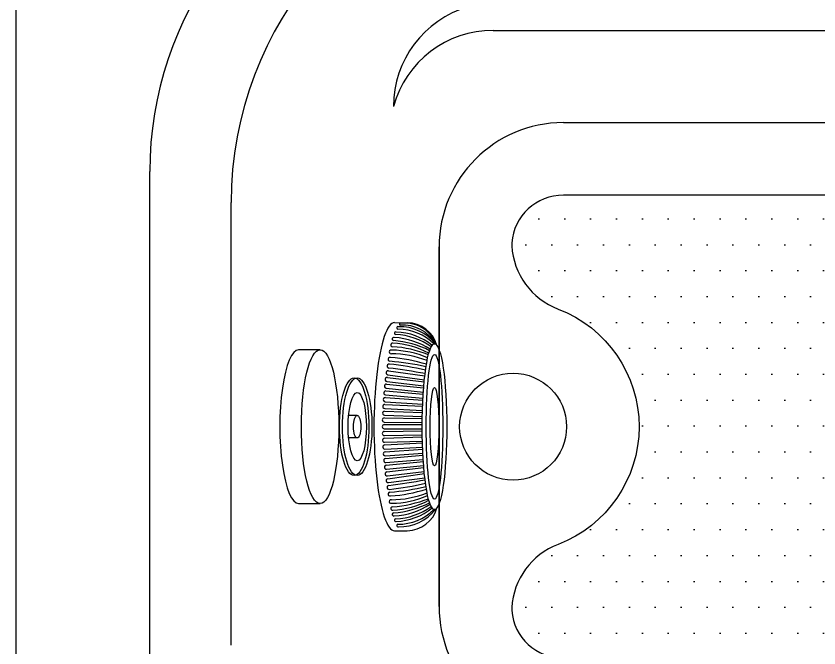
# Model space of a CAD drawing. Header units: millimetres. Extents: x -1273.31 to -1272.11, y 2247.12 to 2247.91.
# Drawn here: x -1273.31 to -1272.9223, y 2247.405 to 2247.71 of the extents above; entities that cross this region are included whole.
import ezdxf

# ---------------------------------------------------------------- set-up
doc = ezdxf.new("R2010")
doc.units = ezdxf.units.MM
doc.header["$LTSCALE"] = 10
doc.layers.add('jacuzzi', color=1, linetype='Continuous')
doc.layers.add('LCOTA02', color=1, linetype='Continuous')

# ---------------------------------------------------------------- blocks, each defined once
blk = doc.blocks.new('A$C64DC4944')
at = {"layer": 'LCOTA02'}
for p, q in [((0.9960046968335945, 10.05000805058066), (1.60909450008117, 10.04465769692388)), ((0.9960046968335945, 10.05000072373306), (1.60909450008117, 10.04465037007625)), ((0.6516813435805204, 7.402678703810579), (2.42505615289231, 7.191635753575184)), ((0.6682794134130177, 7.534758428280867), (2.434421281407808, 7.28654337595006)), ((0.6961140336050562, 7.72581204202919), (2.456118577483011, 7.486235226735801)), ((0.6129123276283508, 7.078819275303943), (2.399419313088814, 6.896663410942125)), ((0.6273074748994674, 7.210169473482296), (2.407129782830538, 6.991634772917791)), ((0.5798187951663749, 6.754332711838202), (2.378466581903098, 6.601485216645386)), ((0.5920066349747941, 6.884914896230271), (2.384733074555797, 6.696491754757602)), ((0.5384595320563221, 6.232805349721644), (2.352494811555161, 6.105955645873252)), ((0.5524108268051577, 6.429318159773629), (2.361686303712375, 6.306201969139408)), ((0.5623876466168269, 6.559093772219825), (2.366655841710894, 6.40124075918871)), ((0.520229580028797, 5.906149019350011), (2.341966379810756, 5.810675839235273)), ((0.5306967712773911, 6.103874926300904), (2.348719010760306, 6.010872064536215)), ((0.5043751195330088, 5.452100266507045), (2.333299730062208, 5.420176268681445)), ((0.507703343554212, 5.579224283787568), (2.334875883232002, 5.515418012707869)), ((0.5146832428947192, 5.77810244919138), (2.339313301590607, 5.715526052411178)), ((0.499775541146505, 5.124967986280495), (2.330575826315155, 5.124967986280495)), ((0.5008846382455516, 5.252130727475787), (2.331099255755959, 5.220184212494587)), ((0.499775541146505, 4.925040788033215), (2.330572188824448, 4.925040788033215)), ((0.5008846382455516, 4.797878046837923), (2.331092148170512, 4.829824437755775)), ((0.5043751195330088, 4.597908507806665), (2.33328528801934, 4.629832253545487)), ((0.507703343554212, 4.470784490526142), (2.334857919438051, 4.534590134296337)), ((0.5146832428947192, 4.27190632512233), (2.33928782247348, 4.334481848086313)), ((0.520229580028797, 4.1438597549637), (2.341937277123506, 4.239331409871227)), ((0.5306967712773911, 3.946133848012806), (2.348682077791068, 4.039134820432167)), ((0.5384595320563221, 3.817203424592066), (2.352454089024462, 3.944050280843697)), ((0.5524108268051577, 3.620690614540081), (2.361637273277694, 3.743803468788855)), ((0.5623876466168269, 3.490915002093885), (2.366602775825754, 3.648763372461616)), ((0.5798187951663749, 3.295676062475508), (2.378404519549946, 3.448518283664527)), ((0.5920066349747941, 3.165093878083439), (2.384666624373779, 3.353510035360557)), ((0.6129123276283508, 2.971189499009768), (2.399342886261024, 3.153337570737705)), ((0.6273074748994674, 2.839839300831414), (2.407048464094487, 3.058364016710613)), ((0.6516813435805204, 2.647330070503131), (2.424963446929212, 2.85836198813567)), ((0.6682794134130177, 2.515250346032843), (2.434322947669131, 2.763451578457932)), ((0.6961140336050562, 2.32419673228452), (2.456006762509205, 2.563758327006212)), ((0.9960046968335945, 7.237330521547847e-07), (1.60909450008117, 0.005351077389832426))]:
    blk.add_line(p, q, dxfattribs=at)
for centre, radius, start, end in [((1.166667261725266, 9.795011985192247), 0.06145343938264835, 68.32042897664702, 262.6804351488397), ((1.16869307326462, 7.301393825170948), 2.432685467481838, 44.33093024097665, 90.23211464533954), ((1.252072178563139, 7.66950822553747), 2.183510745884019, 37.83142113070429, 91.64556783667068), ((1.271524187598402, 9.971341588528077), 0.04365000652139525, 95.19472036992171, 269.2796083860749), ((1.480914285668788, 8.375243683094823), 1.653390513430095, 23.12200297038074, 97.41372599982063), ((1.395789349438346, 8.121126640299593), 1.810874893832403, 29.42729994499737, 93.95222659074737), ((1.596004696833603, 8.54470748547999), 1.5, 15.49086489558799, 89.49999999999964), ((0.9587356090997616, 9.260462618655595), 0.07768011670602384, 73.19146495891925, 257.360477575675), ((0.7254124130750199, 5.638174778167809), 3.705488069033829, 57.54921208078837, 86.04177939509054), ((1.050936789428775, 9.536747837351555), 0.06145343938264835, 68.32042897664702, 262.6804351488397), ((0.8681344833030238, 6.159670674018059), 3.320737460620506, 55.10746320445974, 86.97963012106057), ((0.989396000646309, 6.712720011716414), 2.882365654818027, 50.68054154725183, 88.3251829672656), ((0.8993604031109896, 8.973478105465915), 0.08532880738264627, 77.19488873795075, 270.3982921290305), ((0.6692120851618739, 4.798205052067004), 4.265756712103994, 62.31977803285908, 86.6528285851349), ((0.5642647630480582, 4.484453396072041), 4.715344641608501, 63.23282893165333, 85.4084404776595), ((0.8265287388621658, 8.636149050800157), 0.08856716741084068, 70.09872019351234, 280.7385502367557), ((0.8136037959255731, 3.81369608892328), 4.735528248250443, 68.28628087894033, 89.64395099910283), ((0.8140137285591038, 4.322788300950037), 4.396845721933523, 66.1373309962137, 89.44404082683664), ((0.5042098375407562, 3.094812271020743), 5.806840009238489, 68.5280271169435, 86.09218882582618), ((0.7794648830698065, 8.276464518820262), 0.0957113457258566, 76.4345340154255, 262.6285265090227), ((-0.02309055680592564, -2.858150455813245), 11.06794442127373, 76.74997725312214, 85.90547151524359), ((0.2675730926882665, 0.9427393977250347), 7.445963970773901, 72.28508646943695, 85.88477050617016), ((0.7260671604874318, 7.954092265909964), 0.09615884892622106, 77.91643891973847, 263.3370350527506), ((-5.35238342506149, -37.78632516637288), 46.04638618182813, 80.22079057849587, 82.4284140600551), ((-0.808336086673151, -6.430152149425425), 14.56148870201364, 76.90862382918336, 83.87162695349406), ((0.636190069851537, 7.306842455777229), 0.09708020394939836, 80.81795067450071, 264.7502375740119), ((0.6783045658591362, 7.630852283994358), 0.09661538587324871, 79.37771415466995, 264.0440677076157), ((0.5997349780853511, 6.982160826564268), 0.09755254099070086, 82.23678234660757, 265.4561312779048), ((0.5689489323341519, 6.656905579295085), 0.0980316279247447, 83.6338856373964, 266.1623077021227), ((0.5438399117435466, 6.331175009703969), 0.0985166914314521, 85.00897908163012, 266.8692970063079), ((0.5244142340617515, 6.005067501574445), 0.09900695659873764, 86.36182254819313, 267.5775999241142), ((0.5026298788892802, 5.352115496991445), 0.0999999999999659, 89.00000000000003, 269), ((0.5106765568806537, 5.678681502053337), 0.09950164954729351, 87.69221631926176, 268.2876873216711), ((0.499775541146505, 5.025040788033181), 0.0999999999999659, 90, 270), ((0.5026298788892802, 4.697893277322265), 0.0999999999999659, 91, 271), ((0.5106765568806537, 4.371327272260373), 0.09950164954729351, 91.71231267832886, 272.3077836807383), ((0.5244142340617515, 4.044941272739266), 0.09900695659873764, 92.4224000758859, 273.6381774518069), ((0.5438399117435466, 3.718833764609741), 0.0985166914314521, 93.13070299369208, 274.9910209183699), ((0.5689489323341519, 3.393103195018625), 0.0980316279247447, 93.83769229787731, 276.3661143626036), ((0.5997349780853511, 3.067847947749442), 0.09755254099070086, 94.5438687220952, 277.7632176533924), ((0.636190069851537, 2.743166318536481), 0.09708020394939836, 95.24976242598814, 279.1820493254993), ((0.6783045658591362, 2.419156490319352), 0.09661538587324871, 95.95593229238425, 280.6222858453301), ((-5.35238342506149, 47.83633394068659), 46.04638618182813, 277.5715859399449, 279.7790590010267), ((0.7260671604874318, 2.095916508403747), 0.09615884892622106, 96.66296494724939, 282.0835610802616), ((-0.808336086673151, 16.48016092373913), 14.56148870201364, 276.1283730465059, 283.0908451529434), ((-0.02309055680592564, 12.90815923012696), 11.06794442127373, 274.0945284847564, 283.2492424510793), ((0.2675730926882665, 9.107269376588675), 7.445963970773901, 274.1152294938299, 287.7136389373895), ((0.7794648830698065, 1.773544255493448), 0.0957113457258566, 97.37147349097735, 283.5654659845745), ((0.8136037959255731, 6.23631268539043), 4.735528248250443, 270.3560490008972, 291.7113990113179), ((0.8140137285591038, 5.727220473363673), 4.396845721933523, 270.5559591731634, 293.8598611825971), ((0.5042098375407562, 6.955196503292967), 5.806840009238489, 273.9078111741738, 291.4695214100644), ((0.8265287388621658, 1.413859723513553), 0.08856716741084068, 79.26144976324434, 289.9012798064877), ((0.6692120851618739, 5.251803722246706), 4.265756712103994, 273.3471714148651, 297.6765221295994), ((0.5642647630480582, 5.565555378241669), 4.715344641608501, 274.5915595223405, 296.7632780519247), ((0.7254124130750199, 4.411833996145901), 3.705488069033829, 273.9582206049095, 302.445157592147), ((0.8681344833030238, 3.890338100295651), 3.320737460620506, 273.0203698789394, 304.8844121746268), ((0.8993604031109896, 1.076530668847795), 0.08532880738264627, 89.6017078709695, 282.8051112620493), ((0.9587356090997616, 0.7895461556581154), 0.07768011670602384, 102.639522424325, 286.8085350410807), ((0.989396000646309, 3.337288762597296), 2.882365654818027, 271.6748170327344, 309.1262586097831), ((1.16869307326462, 2.748614949142762), 2.432685467481838, 269.7678853546605, 315.0739058044422), ((1.252072178563139, 2.38050054877624), 2.183510745884019, 268.3544321633293, 322.1082005262573), ((1.596004696833603, 1.505293961986098), 1.5, 270.5000000000003, 344.4471806451518), ((1.050936789428775, 0.5132609369621548), 0.06145343938264835, 97.31956485116028, 291.679571023353), ((1.166667261725266, 0.2549967891214635), 0.06145343938264835, 97.31956485116028, 291.679571023353)]:
    blk.add_arc(centre, radius, start, end, dxfattribs=at)
blk.add_ellipse((0.9960046968335945, 5.025000723733058), major_axis=(9.230470391936181e-16, 5.025000000000006), ratio=0.1983072682036325, start_param=6.281173958075647, end_param=9.42823915993711, dxfattribs=at)
for major_axis, ratio in [((7.347638122934264e-16, 4), 0.1484004069373981), ((0, 3.492907612409141), 0.1143745729800755), ((0, 1.890456722208427), 0.112343880361296)]:
    blk.add_ellipse((2.923990236419826, 5.024514135298915), major_axis=major_axis, ratio=ratio, dxfattribs=at)

msp = doc.modelspace()

# ---------------------------------------------------------------- hatches: boundary and pattern name
at = {"layer": 'jacuzzi'}
h = msp.add_hatch(dxfattribs=at)
h.set_pattern_fill('DOTS', color=256, scale=0.199999999999998, style=0)
h.set_pattern_definition([(0, (-1269.74509756795, 2246.312114530994), (0.006249999999999936, 0.01249999999999987), [0, -0.01249999999999987])])
h.paths.add_polyline_path([(-1273.045722931195, 2247.623527459295, 0.3912157353860621), (-1273.070644657438, 2247.600504214475, 0.0351289265609608), (-1273.070657181239, 2247.599100845178, 0.2940168107753691), (-1273.048237623709, 2247.568559059996, -0.6879160684641874), (-1273.048237623709, 2247.454970798593, 0.2940168107753723), (-1273.070657181239, 2247.424429013412, 0.03512892656096524), (-1273.070644657438, 2247.423025644115, 0.3912157353860654), (-1273.045722931195, 2247.400002399295), (-1272.613970975694, 2247.400002399295, -0.2700146281874413), (-1272.566129125299, 2247.372134619086, -0.01347034996794546), (-1272.537320598405, 2247.317988044295), (-1272.402967811395, 2247.317988044295, 0.4142135623730999), (-1272.317967811395, 2247.402988044295), (-1272.317967811395, 2247.620541814295, 0.4142135623731003), (-1272.402967811395, 2247.705541814295), (-1272.537320598405, 2247.705541814295, -0.01347034996794553), (-1272.566129125299, 2247.651395239504, -0.2700146281874278), (-1272.613970975694, 2247.623527459295)])

# ---------------------------------------------------------------- linework, layer by layer
for p, q in [((-1273.079578659941, 2247.703059819295), (-1272.644414795633, 2247.703059819295)), ((-1273.045722931195, 2247.658527459295), (-1272.613970975694, 2247.658527459295)), ((-1273.245423387843, 2247.391829808612), (-1273.245423387843, 2247.634978901892)), ((-1273.20617259582, 2247.406375443581), (-1273.20617259582, 2247.619940701265)), ((-1273.105722931195, 2247.598527459295), (-1273.105722931195, 2247.425002399295)), ((-1273.105722931195, 2247.425002399295), (-1273.105722931195, 2247.598527459295)), ((-1273.163172741837, 2247.548900324054), (-1273.173578526783, 2247.548900324054)), ((-1273.14525133974, 2247.517204159552), (-1273.149400817725, 2247.517204159552)), ((-1273.14525133974, 2247.506325699039), (-1273.149400817725, 2247.506325699039)), ((-1273.173578526783, 2247.474629534538), (-1273.163172741837, 2247.474629534538))]:
    msp.add_line(p, q, dxfattribs=at)
at = {"layer": 'jacuzzi', "color": 3}
msp.add_lwpolyline([(-1272.109982666318, 2247.127357325914, -0.414213562373095), (-1272.120575062937, 2247.116764929295), (-1273.299390269699, 2247.116764929295, -0.414213562373095), (-1273.309982666318, 2247.127357325914), (-1273.309982666318, 2247.896172532676, -0.414213562373095), (-1273.299390269699, 2247.906764929295), (-1272.120575062937, 2247.906764929295, -0.414213562373095), (-1272.109982666318, 2247.896172532676)], format="xyb", close=True, dxfattribs=at)
at = {"layer": 'jacuzzi'}
msp.add_lwpolyline([(-1272.317967811395, 2247.402988044295), (-1272.317967811395, 2247.620541814295, 0.4142135623731003), (-1272.402967811395, 2247.705541814295), (-1272.537320598405, 2247.705541814295, -0.01347034996794553), (-1272.566129125299, 2247.651395239504, -0.2700146281874278), (-1272.613970975694, 2247.623527459295), (-1273.045722931195, 2247.623527459295, 0.3912157353860621), (-1273.070644657438, 2247.600504214475, 0.0351289265609608), (-1273.070657181239, 2247.599100845178, 0.2940168107753691), (-1273.048237623709, 2247.568559059996, -0.6879160684641876), (-1273.048237623709, 2247.454970798593, 0.2940168107753723), (-1273.070657181239, 2247.424429013412, 0.03512892656096524), (-1273.070644657438, 2247.423025644115, 0.3912157353860655), (-1273.045722931195, 2247.400002399295), (-1272.613970975694, 2247.400002399295, -0.2700146281874413), (-1272.566129125299, 2247.372134619086, -0.01347034996794546), (-1272.537320598405, 2247.317988044295), (-1272.402967811395, 2247.317988044295, 0.4142135623731)], format="xyb", close=True, dxfattribs=at)
msp.add_circle((-1273.069982666318, 2247.511764929295), 0.02581463771371824, dxfattribs=at)
for centre, radius, start, end in [((-1273.075423387843, 2247.634978901892), 0.1699999999999983, 106.3930485994109, 180), ((-1273.03317259582, 2247.619940701265), 0.1729999999999992, 97.91126728876185, 180), ((-1273.077770971987, 2247.666382771655), 0.04999999999999949, 106.1765665161406, 180), ((-1273.079578659941, 2247.653059819295), 0.04999999999999949, 90, 164.5463323390562), ((-1273.045722931195, 2247.598527459295), 0.05999999999999882, 90, 180), ((-1273.045722931195, 2247.425002399295), 0.05999999999999882, 180, 270)]:
    msp.add_arc(centre, radius, start, end, dxfattribs=at)
for centre, major_axis, ratio, start_param, end_param in [((-1273.173578526783, 2247.511764929296), (2.014407292924068e-14, 0.03713539475802464), 0.2434783150964276, 2.227551476607914e-12, 3.141592653592021), ((-1273.14525133974, 2247.511764929295), (-4.519813971372173e-13, 0.005439230256342853), 0.3233217637478948, 4.712388980357823, 10.99557428753741)]:
    msp.add_ellipse(centre, major_axis=major_axis, ratio=ratio, start_param=start_param, end_param=end_param, dxfattribs=at)
for centre, major_axis, ratio in [((-1273.163172741837, 2247.511764929296), (-1.341971070997292e-13, 0.03713539475802463), 0.2434783150903049), ((-1273.146734275267, 2247.511764929295), (6.667735472946388e-13, 0.02357001365771794), 0.3023669262230965), ((-1273.14525133974, 2247.511764929295), (-1.430662940339518e-13, 0.02357001365771794), 0.3023669262230964), ((-1273.14525133974, 2247.511764929295), (-4.801766917688904e-13, 0.01645716594794066), 0.2671511369128411)]:
    msp.add_ellipse(centre, major_axis=major_axis, ratio=ratio, dxfattribs=at)

# ---------------------------------------------------------------- block references
at = {"layer": 'jacuzzi', "xscale": 0.01000000000021828, "yscale": 0.01000000000021828, "zscale": 0.01000000000021828}
msp.add_blockref('A$C64DC4944', (-1273.137173232245, 2247.461514922055), dxfattribs=at)

doc.saveas('drawing.dxf')
